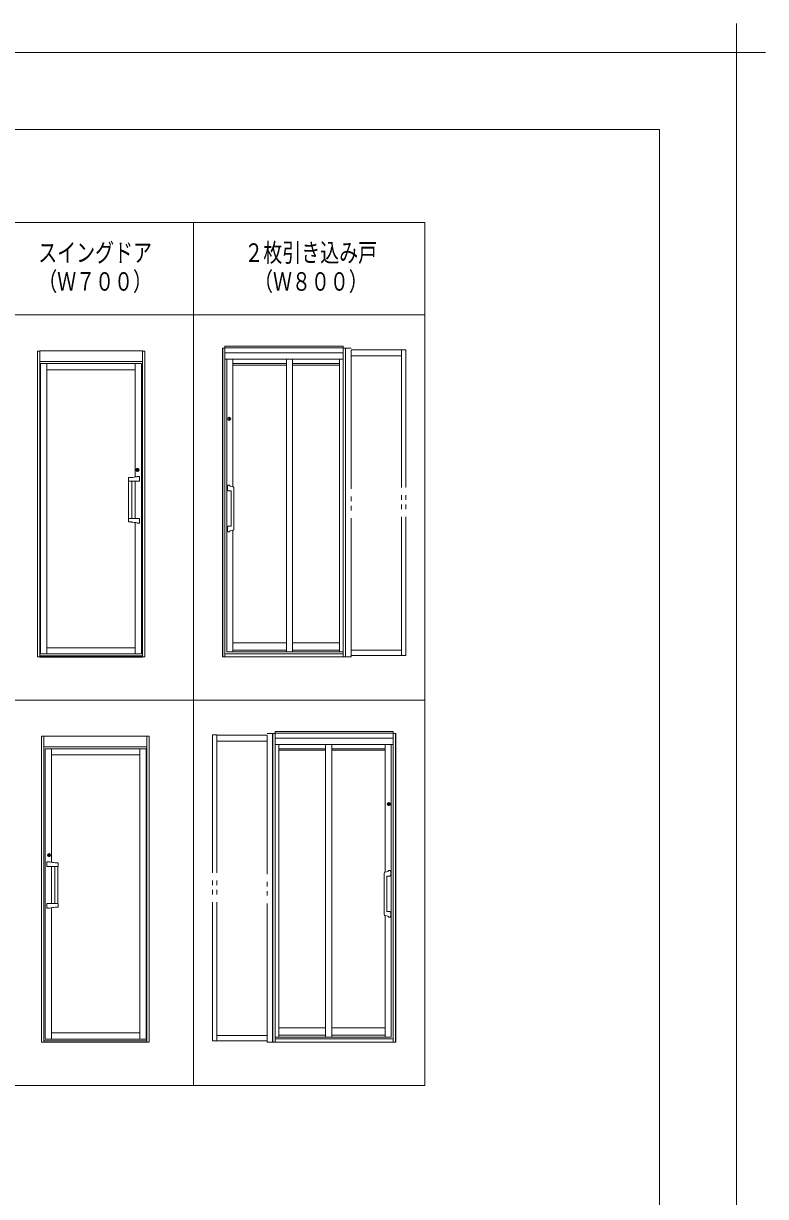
# Model space of a CAD drawing. Units: millimetres on the paper. Extents: x -305 to 305, y -152 to 152.
# Drawn here: x 26.4 to 122.7, y 0 to 152.3 of the extents above; entities that cross this region are included whole.
import ezdxf
from ezdxf.enums import TextEntityAlignment as Align

# ---------------------------------------------------------------- set-up
doc = ezdxf.new("R2010")
doc.units = ezdxf.units.MM
doc.linetypes.add('LONG_DOUBLE_CHAIN', pattern=[21.8, 18, -1, 0.6, -0.6, 0.6, -1])
for name, color, linetype, lineweight in [('0-2_VIEW0002', 5, 'Continuous', 9), ('0-3_1図面枠', 7, 'Continuous', 9), ('0-4_図面枠', 3, 'Continuous', 9), ('0-5_DEFPOINTS', 7, 'Continuous', 9)]:
    doc.layers.add(name, color=color, linetype=linetype, lineweight=lineweight)
doc.styles.add('ＭＳ ゴシック', font='')
doc.styles.get('ＭＳ ゴシック').set_extended_font_data('MS Gothic')

# ---------------------------------------------------------------- blocks, each defined once
blk = doc.blocks.new('グループ-6')
at = {"layer": '0-3_1図面枠'}
for p, q in [((4200, 2895), (4200, 3045)), ((4275, 2970), (4125, 2970))]:
    blk.add_line(p, q, dxfattribs=at)

msp = doc.modelspace()

# ---------------------------------------------------------------- linework, layer by layer
at = {"layer": '0-2_VIEW0002', "color": 7}
for p, q in [((48.502, 126.428), (48.502, 14.428)), ((-49.498, 114.428), (78.502, 114.428)), ((40.373, 87.55), (40.322, 87.55)), ((-49.498, 64.428), (78.502, 64.428)), ((30.63, 37.55), (30.681, 37.55)), ((-49.498, 14.428), (78.502, 14.428))]:
    msp.add_line(p, q, dxfattribs=at)
at = {"layer": '0-2_VIEW0002'}
for p, q in [((28.261, 109.733), (28.561, 109.733)), ((28.261, 70.053), (28.261, 109.733)), ((28.561, 109.773), (41.901, 109.773)), ((28.561, 70.023), (28.561, 109.773)), ((41.901, 70.023), (41.901, 109.773)), ((41.901, 109.733), (42.201, 109.733)), ((42.201, 70.053), (42.201, 109.733)), ((52.261, 70.053), (52.261, 110.113)), ((52.591, 110.113), (52.261, 110.113)), ((52.291, 70.053), (52.291, 110.113)), ((52.591, 70.053), (52.591, 110.353)), ((52.591, 110.353), (67.911, 110.353)), ((52.591, 110.153), (67.911, 110.153)), ((67.911, 70.053), (67.911, 110.353)), ((67.911, 110.113), (68.241, 110.113)), ((68.211, 70.053), (68.211, 110.113)), ((68.241, 70.053), (68.241, 110.113)), ((28.561, 108.373), (41.901, 108.373)), ((41.741, 108.113), (28.661, 108.113)), ((28.661, 108.113), (28.661, 70.433)), ((29.461, 108.113), (29.461, 70.433)), ((40.941, 93.383), (40.941, 108.113)), ((41.741, 108.113), (41.741, 70.433)), ((52.589, 108.683), (67.909, 108.683)), ((52.591, 109.483), (67.911, 109.483)), ((52.851, 70.687), (52.851, 108.683)), ((53.611, 92.115), (53.611, 108.689)), ((53.611, 108.113), (60.561, 108.113)), ((60.561, 70.687), (60.561, 108.683)), ((61.361, 70.687), (61.361, 108.683)), ((61.361, 108.113), (67.431, 108.113)), ((67.431, 70.687), (67.431, 108.683)), ((29.461, 107.313), (40.941, 107.313)), ((53.611, 107.917), (60.561, 107.917)), ((61.361, 107.917), (67.431, 107.917)), ((41.175, 94.482), (41.175, 94.142)), ((41.308, 94.483), (41.308, 94.142)), ((40.071, 93.26), (40.071, 92.854)), ((40.301, 93.315), (40.363, 93.315)), ((41.211, 93.448), (41.176, 93.426)), ((41.211, 93.448), (41.471, 93.448)), ((41.511, 92.854), (41.511, 93.41)), ((40.077, 92.848), (41.505, 92.848)), ((40.091, 92.848), (40.091, 88.018)), ((40.511, 92.848), (40.511, 88.018)), ((40.941, 88.018), (40.941, 92.848)), ((53.077, 91.593), (53.407, 91.593)), ((53.621, 92.113), (53.235, 92.183)), ((53.407, 91.593), (53.407, 86.993)), ((53.747, 91.855), (53.747, 86.73)), ((40.071, 87.603), (40.071, 88.012)), ((40.077, 88.018), (41.506, 88.018)), ((40.941, 70.433), (40.941, 87.482)), ((41.211, 87.418), (41.176, 87.439)), ((41.211, 87.418), (41.471, 87.418)), ((41.511, 88.012), (41.511, 87.458)), ((53.077, 86.993), (53.407, 86.993)), ((53.621, 86.472), (53.235, 86.402)), ((53.611, 70.687), (53.611, 86.47)), ((53.611, 71.887), (60.561, 71.887)), ((61.361, 71.887), (67.431, 71.887)), ((42.201, 70.053), (28.261, 70.053)), ((41.901, 70.195), (28.561, 70.195)), ((41.741, 70.433), (28.661, 70.433)), ((40.941, 71.233), (29.461, 71.233)), ((52.261, 70.053), (68.241, 70.053)), ((52.591, 70.453), (67.911, 70.453)), ((52.851, 70.687), (67.911, 70.687)), ((60.561, 70.927), (53.611, 70.927)), ((67.431, 70.927), (61.361, 70.927)), ((41.901, 70.023), (28.561, 70.023)), ((29.102, 59.733), (28.802, 59.733)), ((28.802, 20.053), (28.802, 59.733)), ((42.442, 59.773), (29.102, 59.773)), ((29.102, 20.023), (29.102, 59.773)), ((42.442, 20.023), (42.442, 59.773)), ((42.742, 59.733), (42.442, 59.733)), ((42.742, 20.053), (42.742, 59.733)), ((58.762, 20.053), (58.762, 60.113)), ((59.092, 60.113), (58.762, 60.113)), ((58.792, 20.053), (58.792, 60.113)), ((59.092, 20.053), (59.092, 60.353)), ((74.412, 60.353), (59.092, 60.353)), ((74.412, 60.153), (59.092, 60.153)), ((74.412, 59.483), (59.092, 59.483)), ((74.412, 20.053), (74.412, 60.353)), ((74.412, 60.113), (74.742, 60.113)), ((74.712, 20.053), (74.712, 60.113)), ((74.742, 20.053), (74.742, 60.113)), ((42.442, 58.373), (29.102, 58.373)), ((29.262, 58.113), (42.342, 58.113)), ((29.262, 58.113), (29.262, 20.433)), ((30.062, 43.383), (30.062, 58.113)), ((41.542, 58.113), (41.542, 20.433)), ((42.342, 58.113), (42.342, 20.433)), ((74.414, 58.683), (59.094, 58.683)), ((59.572, 20.687), (59.572, 58.683)), ((65.642, 58.113), (59.572, 58.113)), ((65.642, 57.917), (59.572, 57.917)), ((65.642, 20.687), (65.642, 58.683)), ((66.442, 20.687), (66.442, 58.683)), ((73.392, 58.113), (66.442, 58.113)), ((73.392, 57.917), (66.442, 57.917)), ((73.392, 42.115), (73.392, 58.689)), ((74.152, 20.687), (74.152, 58.683)), ((41.542, 57.313), (30.062, 57.313)), ((29.696, 44.483), (29.696, 44.142)), ((29.828, 44.482), (29.828, 44.142)), ((29.492, 42.854), (29.492, 43.41)), ((30.926, 42.848), (29.498, 42.848)), ((29.792, 43.448), (29.532, 43.448)), ((29.792, 43.448), (29.827, 43.426)), ((30.062, 38.018), (30.062, 42.848)), ((30.492, 42.848), (30.492, 38.018)), ((30.702, 43.315), (30.64, 43.315)), ((30.912, 42.848), (30.912, 38.018)), ((30.932, 43.26), (30.932, 42.854)), ((73.256, 41.855), (73.256, 36.73)), ((73.382, 42.113), (73.768, 42.183)), ((73.926, 41.593), (73.596, 41.593)), ((73.596, 41.593), (73.596, 36.993)), ((29.492, 38.012), (29.492, 37.458)), ((30.926, 38.018), (29.497, 38.018)), ((29.792, 37.418), (29.532, 37.418)), ((29.792, 37.418), (29.827, 37.439)), ((30.062, 20.433), (30.062, 37.482)), ((30.932, 37.603), (30.932, 38.012)), ((73.926, 36.993), (73.596, 36.993)), ((73.382, 36.472), (73.768, 36.402)), ((73.392, 20.687), (73.392, 36.47)), ((65.642, 21.887), (59.572, 21.887)), ((73.392, 21.887), (66.442, 21.887)), ((28.802, 20.053), (42.742, 20.053)), ((29.102, 20.195), (42.442, 20.195)), ((29.102, 20.023), (42.442, 20.023)), ((29.262, 20.433), (42.342, 20.433)), ((30.062, 21.233), (41.542, 21.233)), ((74.742, 20.053), (58.762, 20.053)), ((74.152, 20.687), (59.092, 20.687)), ((74.412, 20.453), (59.092, 20.453)), ((59.572, 20.927), (65.642, 20.927)), ((66.442, 20.927), (73.392, 20.927))]:
    msp.add_line(p, q, dxfattribs=at)
at = {"layer": '0-2_VIEW0002', "linetype": 'LONG_DOUBLE_CHAIN'}
for p, q in [((68.241, 110.113), (68.951, 110.113)), ((68.951, 70.053), (68.951, 110.113)), ((75.491, 109.873), (68.951, 109.873)), ((75.491, 70.213), (75.491, 109.913)), ((75.491, 109.913), (76.051, 109.913)), ((76.051, 70.213), (76.051, 109.913)), ((75.491, 109.093), (68.951, 109.093)), ((68.241, 70.053), (68.951, 70.053)), ((68.951, 70.913), (75.491, 70.913)), ((68.951, 70.213), (76.051, 70.213)), ((50.952, 20.213), (50.952, 59.913)), ((51.512, 59.913), (50.952, 59.913)), ((51.512, 20.213), (51.512, 59.913)), ((51.512, 59.873), (58.052, 59.873)), ((58.052, 20.053), (58.052, 60.113)), ((58.762, 60.113), (58.052, 60.113)), ((51.512, 59.093), (58.052, 59.093)), ((58.052, 20.213), (50.952, 20.213)), ((58.052, 20.913), (51.512, 20.913)), ((58.762, 20.053), (58.052, 20.053))]:
    msp.add_line(p, q, dxfattribs=at)
at = {"layer": '0-2_VIEW0002', "color": 7}
msp.add_lwpolyline([(-49.498, 126.428), (78.502, 126.428), (78.502, 14.428)], dxfattribs=at)
at = {"layer": '0-2_VIEW0002'}
for points in [[(53.114, 101.109), (53.115, 101.029), (53.115, 100.996), (53.115, 100.964), (53.115, 100.931), (53.115, 100.909), (53.115, 100.888), (53.115, 100.844), (53.114, 100.8), (53.114, 100.756)], [(53.189, 100.756), (53.188, 100.836), (53.188, 100.869), (53.188, 100.901), (53.188, 100.934), (53.188, 100.956), (53.188, 100.977), (53.188, 101.021), (53.189, 101.065), (53.189, 101.109)], [(41.511, 93.407), (41.5, 93.436), (41.471, 93.448)], [(41.511, 87.458), (41.5, 87.429), (41.471, 87.418)], [(73.814, 50.756), (73.815, 50.836), (73.815, 50.869), (73.815, 50.901), (73.815, 50.934), (73.815, 50.956), (73.815, 50.977), (73.815, 51.021), (73.814, 51.065), (73.814, 51.109)], [(73.889, 51.109), (73.889, 51.029), (73.888, 50.996), (73.888, 50.964), (73.888, 50.931), (73.888, 50.909), (73.888, 50.888), (73.888, 50.844), (73.889, 50.8), (73.889, 50.756)], [(29.492, 43.407), (29.503, 43.436), (29.532, 43.448)], [(29.492, 37.458), (29.503, 37.429), (29.532, 37.418)]]:
    msp.add_lwpolyline(points, dxfattribs=at)
for centre in [(53.151, 100.933), (41.241, 94.313), (73.852, 50.933), (29.762, 44.313)]:
    msp.add_circle(centre, 0.2, dxfattribs=at)
for centre, radius, start, end in [((53.124, 101.058), 0.0719, 83.46359, 103.44646), ((53.123, 100.8), 0.0642, 255.33371, 277.75623), ((53.134, 101.109), 0.02, 95.81823, 179.83744), ((53.134, 100.756), 0.02, 180.16256, 264.18177), ((53.18, 101.065), 0.0642, 75.33371, 97.75623), ((53.169, 101.109), 0.02, 0.16256, 84.18177), ((53.169, 100.756), 0.02, 275.81823, 359.83744), ((53.179, 100.807), 0.0719, 263.4636, 283.44646), ((41.207, 94.37), 0.133, 97.16456, 130.81113), ((41.195, 94.482), 0.02, 105.31237, 179.86718), ((41.279, 94.377), 0.125, 48.11724, 83.90707), ((41.287, 94.482), 0.02, 0.13282, 74.68763), ((40.123, 93.255), 0.0516, 84.83075, 173.9881), ((40.296, 91.593), 1.721, 89.84156, 95.63134), ((40.369, 93.766), 0.452, 269.2202, 279.32645), ((39.784, 100.657), 7.366, 275.12992, 280.92522), ((41.203, 94.248), 0.125, 228.11724, 263.90707), ((41.195, 94.143), 0.02, 180.13282, 254.68763), ((41.287, 94.143), 0.02, 285.31237, 359.86718), ((41.276, 94.255), 0.133, 277.16456, 310.81113), ((40.077, 92.854), 0.006, 180, 270), ((41.505, 92.854), 0.006, 270, 0), ((54.907, 91.963), 2, 171.77083, 188.22917), ((53.007, 92.237), 0.08, 114.4011, 171.77083), ((53.007, 91.688), 0.08, 188.22917, 245.5989), ((53.077, 92.083), 0.25, 65.5989, 114.4011), ((53.077, 91.843), 0.25, 245.5989, 270), ((53.147, 92.237), 0.08, 8.22917, 65.5989), ((51.247, 91.963), 2, 6.34329, 8.22917), ((53.576, 91.867), 0.25, 58.98357, 79.65336), ((53.684, 92.047), 0.04, 13.65277, 58.98357), ((52.892, 91.855), 0.855, 0, 13.65276), ((40.077, 88.012), 0.006, 90, 180), ((40.123, 87.61), 0.0516, 186.0119, 275.16925), ((40.296, 89.272), 1.721, 264.36866, 270.85894), ((40.369, 87.099), 0.452, 80.67355, 89.51258), ((39.784, 80.208), 7.366, 79.07478, 84.87008), ((41.505, 88.012), 0.006, 0, 90), ((54.907, 86.623), 2, 171.77083, 188.22917), ((53.007, 86.897), 0.08, 114.4011, 171.77083), ((53.077, 86.743), 0.25, 90, 114.4011), ((53.007, 86.348), 0.08, 188.22917, 245.5989), ((53.077, 86.503), 0.25, 245.5989, 294.4011), ((53.147, 86.348), 0.08, 294.4011, 351.77083), ((51.247, 86.623), 2, 351.77083, 353.65671), ((53.576, 86.718), 0.25, 280.34664, 301.01643), ((53.684, 86.538), 0.04, 301.01643, 346.34723), ((52.892, 86.73), 0.855, 346.34724, 0), ((73.823, 51.065), 0.0642, 82.24377, 104.66629), ((73.824, 50.807), 0.0719, 256.55354, 276.5364), ((73.834, 51.109), 0.02, 95.81823, 179.83744), ((73.834, 50.756), 0.02, 180.16256, 264.18177), ((73.879, 51.058), 0.0719, 76.55354, 96.53641), ((73.869, 51.109), 0.02, 0.16256, 84.18177), ((73.869, 50.756), 0.02, 275.81823, 359.83744), ((73.88, 50.8), 0.0642, 262.24377, 284.66629), ((29.724, 44.377), 0.125, 96.09293, 131.88276), ((29.727, 44.255), 0.133, 229.18887, 262.83544), ((29.716, 44.482), 0.02, 105.31237, 179.86718), ((29.796, 44.37), 0.133, 49.18887, 82.83544), ((29.808, 44.482), 0.02, 0.13282, 74.68763), ((29.8, 44.248), 0.125, 276.09293, 311.88276), ((29.498, 42.854), 0.006, 180, 270), ((29.716, 44.143), 0.02, 180.13282, 254.68763), ((29.808, 44.143), 0.02, 285.31237, 359.86718), ((31.219, 50.657), 7.366, 259.07478, 264.87008), ((30.634, 43.766), 0.452, 260.67355, 270.7798), ((30.707, 41.593), 1.721, 84.36866, 90.15844), ((30.88, 43.255), 0.0516, 6.0119, 95.16925), ((30.926, 42.854), 0.006, 270, 0), ((74.111, 41.855), 0.855, 166.34724, 180), ((73.319, 42.047), 0.04, 121.01643, 166.34723), ((73.427, 41.867), 0.25, 100.34664, 121.01643), ((75.756, 41.963), 2, 171.77083, 173.65671), ((73.856, 42.237), 0.08, 114.4011, 171.77083), ((73.926, 42.083), 0.25, 65.5989, 114.4011), ((73.926, 41.843), 0.25, 270, 294.4011), ((73.996, 42.237), 0.08, 8.22917, 65.5989), ((73.996, 41.688), 0.08, 294.4011, 351.77083), ((72.096, 41.963), 2, 351.77083, 8.22917), ((29.498, 38.012), 0.006, 90, 180), ((31.219, 30.208), 7.366, 95.12992, 100.92522), ((30.634, 37.099), 0.452, 90.48742, 99.32645), ((30.707, 39.272), 1.721, 269.14106, 275.63134), ((30.88, 37.61), 0.0516, 264.83075, 353.9881), ((30.926, 38.012), 0.006, 0, 90), ((74.111, 36.73), 0.855, 180, 193.65276), ((73.926, 36.743), 0.25, 65.5989, 90), ((73.996, 36.897), 0.08, 8.22917, 65.5989), ((72.096, 36.623), 2, 351.77083, 8.22917), ((73.319, 36.538), 0.04, 193.65277, 238.98357), ((73.427, 36.718), 0.25, 238.98357, 259.65336), ((75.756, 36.623), 2, 186.34329, 188.22917), ((73.856, 36.348), 0.08, 188.22917, 245.5989), ((73.926, 36.503), 0.25, 245.5989, 294.4011), ((73.996, 36.348), 0.08, 294.4011, 351.77083)]:
    msp.add_arc(centre, radius, start, end, dxfattribs=at)
at = {"layer": '0-4_図面枠'}
msp.add_lwpolyline([(-291.017, -138.498), (108.983, -138.498), (108.983, 138.502), (-291.017, 138.502)], close=True, dxfattribs=at)
at = {"layer": '0-5_DEFPOINTS'}
for p, q in [((118.983, 148.502), (-301.017, 148.502)), ((118.983, -148.498), (118.983, 148.502))]:
    msp.add_line(p, q, dxfattribs=at)

# ---------------------------------------------------------------- block references
at = {"layer": '0-3_1図面枠', "xscale": 0.05, "yscale": 0.05}
msp.add_blockref('グループ-6', (-91.017, 0.002), dxfattribs=at)
msp.add_blockref('グループ-6', (-91.017, 0.002), dxfattribs=at)

# ---------------------------------------------------------------- texts
at = {"layer": '0-2_VIEW0002', "color": 7, "style": 'ＭＳ ゴシック', "width": 0.75}
for s, p in [('スイングドア', (28.358, 120.588)), ('２枚引き込み戸', (55.108, 120.588)), ('（Ｗ７００）', (28.358, 116.842)), ('（Ｗ８００）', (56.358, 116.842))]:
    msp.add_text(s, height=2.405, dxfattribs=at).set_placement(p, align=Align.BOTTOM_LEFT)

doc.saveas('drawing.dxf')
